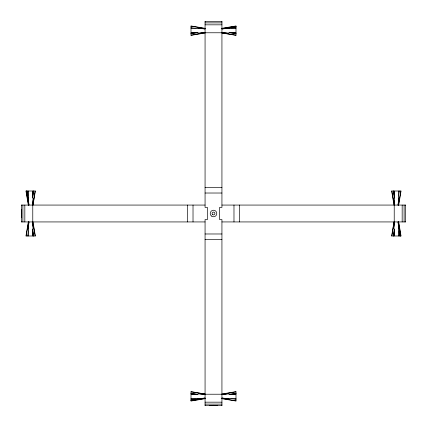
<?xml version="1.0" encoding="UTF-8"?>
<svg xmlns="http://www.w3.org/2000/svg" width="427" height="427" viewBox="0 0 427 427"><rect width="100%" height="100%" fill="white"/><g stroke="black" fill="none" stroke-linecap="round" stroke-linejoin="round"><path stroke-width="0.64" d="M28.449 235.992L28.705 228.963L27.686 235.992M398.551 191.008L398.295 198.037L399.314 191.008M32.868 191.008L32.313 198.037L33.263 191.008L32.612 198.037L33.632 191.008M394.132 235.992L394.687 228.963L393.737 235.992L394.388 228.963L393.368 235.992M28.844 221.933L28.171 228.963L28.999 221.933M398.156 205.067L398.829 198.037L398.001 205.067M32.313 205.067L33.375 198.037L32.468 205.067M394.687 221.933L393.625 228.963L394.532 221.933M26.175 235.992L28.593 221.933M32.9 205.067L35.142 191.008M391.858 235.992L394.1 221.933M400.825 191.008L398.407 205.067M28.315 221.933L25.972 235.992L35.345 235.992L32.991 221.933M33.002 205.067L35.345 191.008L25.972 191.008L28.326 205.067M398.685 205.067L399.859 198.037M399.885 197.872L401.028 191.008L391.655 191.008L393.998 205.067M394.009 221.933L391.655 235.992L401.028 235.992L398.685 221.933M21.409 221.933L21.409 205.067M405.591 205.067L405.591 221.933M221.933 21.409L205.067 21.409M205.067 405.591L221.933 405.591M221.933 28.593L235.992 26.175M205.067 32.724L191.008 35.142M221.933 394.009L235.992 391.655L235.992 401.028L221.933 398.685M221.933 394.276L235.992 391.858M205.067 398.407L191.008 400.825M205.067 398.674L198.037 399.859M221.933 28.315L235.992 25.972L235.992 35.345L221.933 32.991M205.067 33.002L191.008 35.345L191.008 25.972L205.067 28.326M197.872 399.885L191.008 401.028L191.008 391.655L205.067 393.998M191.008 33.632L198.037 32.612L191.008 33.263L198.037 32.313L191.008 32.868M235.992 27.686L228.963 28.705L235.992 28.449M191.008 399.314L198.037 398.295L191.008 398.551M235.992 393.368L228.963 394.388L235.992 393.737L228.963 394.687L235.992 394.132M221.933 28.999L228.963 28.171L221.933 28.844M205.067 398.001L198.037 398.829L205.067 398.156M209.449 405.65L213.5 405.276L213.5 405.65M213.665 405.65L217.717 405.276L217.717 405.65M221.933 32.772L205.067 32.778M205.067 394.228L221.933 394.222M205.067 22.893L221.933 22.893M205.067 24.83L221.933 24.83M205.067 187.485L221.933 187.485M205.067 193.02L221.933 193.02M21.35 205.067L205.067 205.067M221.933 205.067L405.65 205.067M21.35 213.5L21.724 213.5L21.35 209.449M21.35 217.717L21.724 217.717L21.35 213.665M21.35 221.933L205.067 221.933M221.933 221.933L405.65 221.933M205.067 233.98L221.933 233.98M205.067 239.515L221.933 239.515M205.067 402.17L221.933 402.17M205.067 404.107L221.933 404.107M191.008 28.449L198.037 28.705L191.008 27.686M235.992 398.551L228.963 398.295L235.992 399.314M235.992 32.868L228.963 32.313L235.992 33.263L228.963 32.612L235.992 33.632M191.008 394.132L198.037 394.687L191.008 393.737L198.037 394.388L191.008 393.368M205.067 28.844L198.037 28.171L205.067 28.999M221.933 398.156L228.963 398.829L221.933 398.001M221.933 32.313L228.963 33.375L221.933 32.468M205.067 394.687L198.037 393.625L205.067 394.532M191.008 26.175L205.067 28.593M221.933 32.9L235.992 35.142M191.008 391.858L205.067 394.1M235.992 400.825L221.933 398.407M398.407 221.933L400.825 235.992M394.276 205.067L391.858 191.008M32.724 221.933L35.142 235.992M28.593 205.067L26.175 191.008M393.368 191.008L394.388 198.037L393.737 191.008L394.687 198.037L394.132 191.008M399.314 235.992L398.295 228.963L398.551 235.992M27.686 191.008L28.705 198.037L28.449 191.008M33.632 235.992L32.612 228.963L33.263 235.992L32.313 228.963L32.868 235.992M398.001 221.933L398.829 228.963L398.156 221.933M28.999 205.067L28.171 198.037L28.844 205.067M394.228 221.933L394.222 205.067M32.772 205.067L32.778 221.933M404.107 205.067L404.107 221.933M402.17 205.067L402.17 221.933M239.515 205.067L239.515 221.933M233.98 205.067L233.98 221.933M221.933 21.35L221.933 207.41L219.59 207.41L219.59 219.59L221.933 219.59L221.933 405.65M205.067 21.35L205.067 207.41L207.41 207.41L207.41 219.59L205.067 219.59L205.067 405.65M193.02 205.067L193.02 221.933M187.485 205.067L187.485 221.933M24.83 205.067L24.83 221.933M22.893 205.067L22.893 221.933M235.992 26.762L228.963 27.942L235.992 26.762M198.037 399.058L191.008 400.238L198.037 399.058M205.067 32.313L198.037 33.375L205.067 32.313M228.963 393.625L221.933 394.687L228.963 393.625M27.942 198.037L26.762 191.008L27.942 198.037M393.859 198.037L394.687 205.067L393.859 198.037M33.375 228.963L32.313 221.933L33.375 228.963M399.266 228.963L400.238 235.992L399.266 228.963M212.4 214.375A1.404 1.404 0 0 0 214.808 214.018A1.404 1.404 0 0 0 213.297 212.107A1.404 1.404 0 0 0 212.4 214.375M211.37 215.993A3.283 3.283 0 0 0 216.724 214.098A3.283 3.283 0 0 0 212.406 210.41A3.283 3.283 0 0 0 211.37 215.993"/></g></svg>
